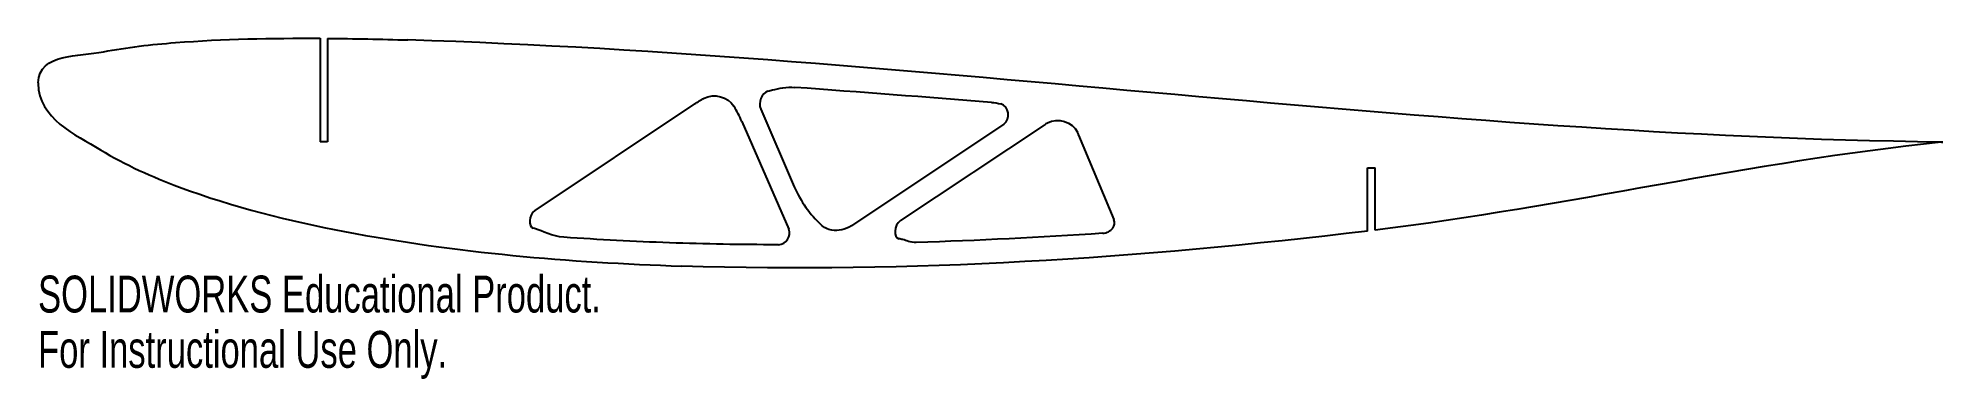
# Model space of a CAD drawing. Header units: millimetres. Extents: x 145 to 395, y -95 to -50.
import ezdxf

# ---------------------------------------------------------------- set-up
doc = ezdxf.new("R2010")
doc.units = ezdxf.units.MM
doc.styles.add('SLDTEXTSTYLE0', font='TXT', dxfattribs={"width": 0.7})

msp = doc.modelspace()

# ---------------------------------------------------------------- linework, layer by layer
at = {"color": 7, "linetype": 'Continuous', "lineweight": 25}
for p, q in [((182.36, -50.53), (182.36, -64.08)), ((183.36, -50.54), (183.36, -64.08)), ((231.4, -59.13), (210.49, -73.1)), ((240.05, -59.82), (244.44, -69.98)), ((237.58, -61.41), (243.73, -75.54)), ((271.9, -61.76), (251.92, -75.09)), ((277.18, -61.89), (258.36, -74.41)), ((183.36, -64.08), (182.36, -64.08)), ((281.68, -63.2), (286.3, -74.25)), ((319.51, -75.79), (319.51, -67.5)), ((319.51, -67.5), (320.51, -67.5)), ((320.51, -75.66), (320.51, -67.5))]:
    msp.add_line(p, q, dxfattribs=at)
for points, knots in [([(145.46, -56.36), (145.59, -52.43), (150.88, -52.91), (157.12, -51.69), (160.28, -51.34), (169.73, -50.6), (176.05, -50.5), (182.36, -50.53)], [0, 0, 0, 0, 0.25, 0.25, 0.5, 0.5, 1, 1, 1, 1]), ([(145.45, -56.44), (145.54, -61.05), (150.29, -63.13), (156.93, -67.14), (160.41, -68.69), (171.03, -72.66), (178.29, -74.44), (200.18, -78.64), (214.95, -79.88), (229.72, -80.37)], [0, 0, 0, 0, 0.125, 0.125, 0.25, 0.25, 0.5, 0.5, 1, 1, 1, 1])]:
    msp.add_open_spline(points, degree=3, knots=knots, dxfattribs=at)
for points in [[(183.36, -50.54), (186.85, -50.57), (190.35, -50.64), (193.85, -50.75)], [(394.62, -64.13), (327.56, -63.31), (260.97, -52.82), (193.85, -50.75)], [(145.46, -56.36), (145.45, -56.38), (145.45, -56.4), (145.45, -56.43)], [(145.45, -56.43), (145.45, -56.43), (145.45, -56.43), (145.45, -56.44)], [(241, -57.47), (241.21, -57.42), (241.41, -57.36), (241.61, -57.3)], [(241.61, -57.3), (242.41, -57.07), (243.47, -56.88), (244.52, -56.96)], [(270.25, -58.93), (261.67, -58.25), (253.11, -57.58), (244.52, -56.96)], [(231.4, -59.13), (231.81, -58.86), (232.22, -58.61), (232.64, -58.39)], [(232.64, -58.39), (233.94, -57.69), (235.76, -58.17), (236.55, -59.44)], [(237.58, -61.41), (237.28, -60.74), (236.94, -60.08), (236.55, -59.44)], [(241, -57.47), (240.21, -57.7), (239.67, -58.93), (240.05, -59.82)], [(270.25, -58.93), (270.67, -58.96), (271.09, -59.03), (271.48, -59.13)], [(271.9, -61.76), (272.84, -61.13), (272.54, -59.39), (271.48, -59.13)], [(277.62, -61.62), (277.48, -61.71), (277.33, -61.8), (277.18, -61.89)], [(277.62, -61.62), (278.94, -60.84), (280.87, -61.44), (281.51, -62.82)], [(281.68, -63.2), (281.63, -63.07), (281.57, -62.94), (281.51, -62.82)], [(394.6, -64.15), (369.83, -66.71), (345.26, -72.64), (320.51, -75.66)], [(394.82, -64.13), (394.75, -64.14), (394.67, -64.14), (394.6, -64.15)], [(394.62, -64.13), (394.68, -64.13), (394.75, -64.13), (394.82, -64.13)], [(244.44, -69.98), (245.25, -71.85), (246.55, -73.64), (247.95, -74.97)], [(210.49, -73.1), (209.6, -73.7), (209.64, -75.19), (210.28, -75.4)], [(258.36, -74.41), (257.4, -75.05), (257.48, -76.65), (258.12, -76.79)], [(286.14, -75.42), (286.39, -75.11), (286.46, -74.65), (286.3, -74.25)], [(210.58, -75.5), (210.48, -75.47), (210.38, -75.44), (210.28, -75.4)], [(214.3, -76.59), (212.74, -76.47), (211.43, -75.77), (210.58, -75.5)], [(228.1, -77.32), (223.49, -77.16), (218.9, -76.92), (214.3, -76.59)], [(319.51, -75.79), (289.63, -79.38), (259.64, -81.34), (229.72, -80.37)], [(242.4, -77.58), (243.37, -77.56), (244.1, -76.4), (243.73, -75.54)], [(249.35, -75.67), (248.82, -75.58), (248.33, -75.33), (247.95, -74.97)], [(251.92, -75.09), (251.16, -75.6), (250.2, -75.81), (249.35, -75.67)], [(258.68, -76.91), (258.49, -76.87), (258.31, -76.83), (258.12, -76.79)], [(260.42, -77.27), (259.67, -77.3), (259.04, -76.99), (258.68, -76.91)], [(284.84, -76.07), (276.63, -76.62), (268.49, -77.04), (260.42, -77.27)], [(284.84, -76.07), (285.36, -76.03), (285.85, -75.78), (286.14, -75.42)], [(242.2, -77.58), (237.49, -77.57), (232.79, -77.49), (228.1, -77.32)], [(242.4, -77.58), (242.33, -77.58), (242.27, -77.58), (242.2, -77.58)]]:
    msp.add_open_spline(points, degree=3, dxfattribs=at)

# ---------------------------------------------------------------- texts
at = {"color": 7, "linetype": 'Continuous', "char_height": 4.8336, "attachment_point": 1, "style": 'SLDTEXTSTYLE0'}
for s, insert in [('SOLIDWORKS Educational Product.', (145.45, -81.62)), ('For Instructional Use Only.', (145.45, -88.87))]:
    msp.add_mtext(s, dxfattribs=dict(at, insert=insert))

doc.saveas('drawing.dxf')
